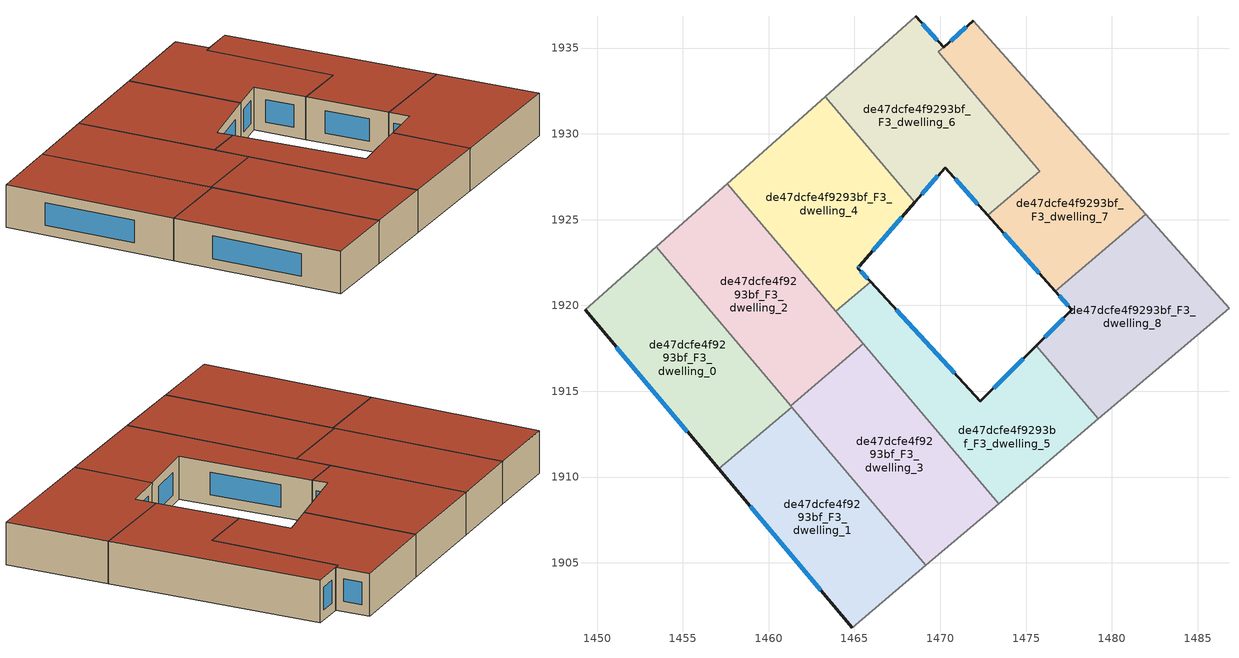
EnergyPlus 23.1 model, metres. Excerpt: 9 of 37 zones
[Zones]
de47dcfe4f9293bf_F3_dwelling_0
 floor to de47dcfe4f9293bf_F2_dwelling_0 (EU_floor_Construction): 1453.44,1923.42 1461.35,1914.08 1457.1,1910.47 1449.3,1919.74 z9
 wall outside (EU_wall_Construction): 1449.3,1919.74 1457.1,1910.47 z9:12
 wall to de47dcfe4f9293bf_F3_dwelling_1 (EU_wall_Construction): 1457.1,1910.47 1461.35,1914.08 z9:12
 wall adiabatic (EU_wall_Construction): 1453.44,1923.42 1449.3,1919.74 z9:12
 wall to de47dcfe4f9293bf_F3_dwelling_2 (EU_wall_Construction): 1461.28,1914.17 1453.44,1923.42 z9:12
 wall to de47dcfe4f9293bf_F3_dwelling_3 (EU_wall_Construction): 1461.35,1914.08 1461.28,1914.17 z9:12
 window (EU_Window_Construction): 1451.13,1917.57 1455.26,1912.65 z9.7:11.3
 roof outside (EU_roof_Construction): 1461.35,1914.08 1453.44,1923.42 1449.3,1919.74 1457.1,1910.47 z12
de47dcfe4f9293bf_F3_dwelling_1
 floor to de47dcfe4f9293bf_F2_dwelling_1 (EU_floor_Construction): 1461.35,1914.08 1469.16,1904.87 1464.87,1901.23 1457.1,1910.47 z9
 wall outside (EU_wall_Construction): 1457.1,1910.47 1464.87,1901.23 z9:12
 wall adiabatic (EU_wall_Construction): 1464.87,1901.23 1469.16,1904.87 z9:12
 wall to de47dcfe4f9293bf_F3_dwelling_3 (EU_wall_Construction): 1469.16,1904.87 1461.35,1914.08 z9:12
 window (EU_Window_Construction): 1458.92,1908.3 1463.04,1903.4 z9.7:11.3
 roof outside (EU_roof_Construction): 1469.16,1904.87 1461.35,1914.08 1457.1,1910.47 1464.87,1901.23 z12
de47dcfe4f9293bf_F3_dwelling_2
 floor to de47dcfe4f9293bf_F2_dwelling_2 (EU_floor_Construction): 1457.59,1927.1 1465.51,1917.76 1461.28,1914.17 1453.44,1923.42 z9
 wall to de47dcfe4f9293bf_F3_dwelling_3 (EU_wall_Construction): 1461.28,1914.17 1465.51,1917.76 z9:12
 wall adiabatic (EU_wall_Construction): 1457.59,1927.1 1453.44,1923.42 z9:12
 wall to de47dcfe4f9293bf_F3_dwelling_4 (EU_wall_Construction): 1463.91,1919.65 1457.59,1927.1 z9:12
 wall to de47dcfe4f9293bf_F3_dwelling_5 (EU_wall_Construction): 1465.51,1917.76 1463.91,1919.65 z9:12
 roof outside (EU_roof_Construction): 1465.51,1917.76 1457.59,1927.1 1453.44,1923.42 1461.28,1914.17 z12
de47dcfe4f9293bf_F3_dwelling_3
 floor to de47dcfe4f9293bf_F2_dwelling_3 (EU_floor_Construction): 1465.51,1917.76 1473.4,1908.46 1469.16,1904.87 1461.28,1914.17 z9
 wall adiabatic (EU_wall_Construction): 1469.16,1904.87 1473.4,1908.46 z9:12
 wall to de47dcfe4f9293bf_F3_dwelling_5 (EU_wall_Construction): 1473.4,1908.46 1465.51,1917.76 z9:12
 roof outside (EU_roof_Construction): 1473.4,1908.46 1465.51,1917.76 1461.28,1914.17 1469.16,1904.87 z12
de47dcfe4f9293bf_F3_dwelling_4
 floor to de47dcfe4f9293bf_F2_dwelling_4 (EU_floor_Construction): 1463.29,1932.16 1468.51,1926.01 1465.3,1922.31 1465.19,1922.18 1465.94,1921.37 1463.91,1919.65 1457.59,1927.1 z9
 wall outside (EU_wall_Construction): 1465.94,1921.37 1465.19,1922.18 1465.3,1922.31 1468.51,1926.01 z9:12
 wall to de47dcfe4f9293bf_F3_dwelling_6 (EU_wall_Construction): 1468.51,1926.01 1463.29,1932.16 z9:12
 wall to de47dcfe4f9293bf_F3_dwelling_5 (EU_wall_Construction): 1463.91,1919.65 1465.94,1921.37 z9:12
 wall adiabatic (EU_wall_Construction): 1463.29,1932.16 1457.59,1927.1 z9:12
 window (EU_Window_Construction): 1466.05,1923.18 1467.76,1925.14 / 1465.21,1922.21 1465.27,1922.28 / 1465.76,1921.56 1465.36,1921.99 z9.7:11.3
 roof outside (EU_roof_Construction): 1465.94,1921.37 1465.19,1922.18 1465.3,1922.31 1468.51,1926.01 1463.29,1932.16 1457.59,1927.1 1463.91,1919.65 z12
de47dcfe4f9293bf_F3_dwelling_5
 floor to de47dcfe4f9293bf_F2_dwelling_5 (EU_floor_Construction): 1475.59,1917.66 1479.21,1913.39 1473.4,1908.46 1463.91,1919.65 1465.94,1921.37 1472.34,1914.42 z9
 wall outside (EU_wall_Construction): 1475.59,1917.66 1472.34,1914.42 1465.94,1921.37 z9:12
 wall to de47dcfe4f9293bf_F3_dwelling_8 (EU_wall_Construction): 1479.21,1913.39 1475.59,1917.66 z9:12
 wall adiabatic (EU_wall_Construction): 1473.4,1908.46 1479.21,1913.39 z9:12
 window (EU_Window_Construction): 1470.84,1916.05 1467.44,1919.74 / 1474.82,1916.9 1473.1,1915.18 z9.7:11.3
 roof outside (EU_roof_Construction): 1479.21,1913.39 1475.59,1917.66 1472.34,1914.42 1465.94,1921.37 1463.91,1919.65 1473.4,1908.46 z12
de47dcfe4f9293bf_F3_dwelling_6
 floor to de47dcfe4f9293bf_F2_dwelling_6 (EU_floor_Construction): 1470.19,1935.05 1469.9,1934.79 1475.8,1927.83 1472.76,1925.25 1470.28,1928.04 1468.51,1926.01 1463.29,1932.16 1468.57,1936.84 z9
 wall outside (EU_wall_Construction): 1470.19,1935.05 1468.57,1936.84 / 1468.51,1926.01 1470.28,1928.04 1472.76,1925.25 z9:12
 wall adiabatic (EU_wall_Construction): 1468.57,1936.84 1463.29,1932.16 z9:12
 wall to de47dcfe4f9293bf_F3_dwelling_7 (EU_wall_Construction): 1475.8,1927.83 1469.9,1934.79 1470.19,1935.05 / 1472.76,1925.25 1475.79,1927.82 z9:12
 window (EU_Window_Construction): 1469.81,1935.47 1468.95,1936.42 / 1470.86,1927.39 1472.18,1925.91 / 1468.92,1926.48 1469.86,1927.56 z9.7:11.3
 roof outside (EU_roof_Construction): 1475.8,1927.83 1469.9,1934.79 1470.19,1935.05 1468.57,1936.84 1463.29,1932.16 1468.51,1926.01 1470.28,1928.04 1472.76,1925.25 z12
de47dcfe4f9293bf_F3_dwelling_7
 floor to de47dcfe4f9293bf_F2_dwelling_7 (EU_floor_Construction): 1471.93,1936.59 1481.97,1925.3 1476.7,1920.83 1472.76,1925.25 1475.8,1927.83 1469.9,1934.79 z9
 wall outside (EU_wall_Construction): 1472.76,1925.25 1476.7,1920.83 / 1471.93,1936.59 1470.19,1935.05 z9:12
 wall to de47dcfe4f9293bf_F3_dwelling_8 (EU_wall_Construction): 1476.7,1920.83 1481.97,1925.3 z9:12
 wall adiabatic (EU_wall_Construction): 1481.97,1925.3 1471.93,1936.59 z9:12
 window (EU_Window_Construction): 1473.69,1924.21 1475.77,1921.87 / 1471.52,1936.23 1470.6,1935.41 z9.7:11.3
 roof outside (EU_roof_Construction): 1481.97,1925.3 1471.93,1936.59 1469.9,1934.79 1475.8,1927.83 1472.76,1925.25 1476.7,1920.83 z12
de47dcfe4f9293bf_F3_dwelling_8
 floor to de47dcfe4f9293bf_F2_dwelling_8 (EU_floor_Construction): 1481.97,1925.3 1486.82,1919.84 1479.21,1913.39 1475.59,1917.66 1477.67,1919.74 1476.7,1920.83 z9
 wall outside (EU_wall_Construction): 1476.7,1920.83 1477.67,1919.74 1475.59,1917.66 z9:12
 wall adiabatic (EU_wall_Construction): 1479.21,1913.39 1486.82,1919.84 1481.97,1925.3 z9:12
 window (EU_Window_Construction): 1477.18,1919.25 1476.08,1918.15 / 1476.93,1920.58 1477.44,1920 z9.7:11.3
 roof outside (EU_roof_Construction): 1486.82,1919.84 1481.97,1925.3 1476.7,1920.83 1477.67,1919.74 1475.59,1917.66 1479.21,1913.39 z12
[Building]
EU S2 Campaign: North Axis=0; Terrain=City; Solar Distribution=FullExterior
[Site:Location]
Budapest.Ferenc.Liszt.Intl.AP: Latitude=47.437; Longitude=19.256; Time Zone=1; Elevation=185
[SizingPeriod:WeatherFileDays]
AnnualSizingPeriod: Begin Month=1; Begin Day of Month=1; End Month=12; End Day of Month=31; Day of Week for Start Day=Monday; Use Weather File Daylight Saving Period=No; Use Weather File Rain and Snow Indicators=No
[MATERIAL]
EU_InternalMass_Material: Roughness=MediumRough; Thickness=0.1; Conductivity=1; Density=1800; Specific Heat=900; Thermal Absorptance=0.9; Solar Absorptance=0.7; Visible Absorptance=0.7
[MATERIAL:NOMASS] Roughness=MediumRough; Thermal Absorptance=0.9; Solar Absorptance=0.7; Visible Absorptance=0.7
Name | Thermal Resistance
EU_wall_NoMass | 0.832559
EU_roof_NoMass | 1.39638
EU_floor_NoMass | 0.872794
[WINDOWMATERIAL:SIMPLEGLAZINGSYSTEM]
EU_Window_SimpleGlazing: UFactor=2.79869; Solar Heat Gain Coefficient=0.75; Visible Transmittance=0.75
[CONSTRUCTION]
EU_wall_Construction: EU_wall_NoMass
EU_roof_Construction: EU_roof_NoMass
EU_floor_Construction: EU_floor_NoMass
EU_Window_Construction: EU_Window_SimpleGlazing
EU_InternalMass_Construction: EU_InternalMass_Material
[ZONE] Type=1; Multiplier=1; Ceiling Height=autocalculate; Floor Area=autocalculate; Part of Total Floor Area=Yes
Name | Volume
de47dcfe4f9293bf_F3_dwelling_0 | 203.008
de47dcfe4f9293bf_F3_dwelling_1 | 203.01
de47dcfe4f9293bf_F3_dwelling_2 | 203.005
de47dcfe4f9293bf_F3_dwelling_3 | 202.99
de47dcfe4f9293bf_F3_dwelling_4; de47dcfe4f9293bf_F3_dwelling_8 | 203.015
de47dcfe4f9293bf_F3_dwelling_5 | 203
de47dcfe4f9293bf_F3_dwelling_6 | 205.585
de47dcfe4f9293bf_F3_dwelling_7 | 200.421
[INTERNALMASS] Construction=EU_InternalMass_Construction
Name | Zone or ZoneList | Surface Area
de47dcfe4f9293bf_F3_dwelling_0_EU_InternalMass | de47dcfe4f9293bf_F3_dwelling_0 | 67.6688
de47dcfe4f9293bf_F3_dwelling_1_EU_InternalMass | de47dcfe4f9293bf_F3_dwelling_1 | 67.669
de47dcfe4f9293bf_F3_dwelling_2_EU_InternalMass | de47dcfe4f9293bf_F3_dwelling_2 | 67.6657
de47dcfe4f9293bf_F3_dwelling_3_EU_InternalMass | de47dcfe4f9293bf_F3_dwelling_3 | 67.6628
de47dcfe4f9293bf_F3_dwelling_4_EU_InternalMass | de47dcfe4f9293bf_F3_dwelling_4 | 67.6693
de47dcfe4f9293bf_F3_dwelling_5_EU_InternalMass | de47dcfe4f9293bf_F3_dwelling_5 | 67.6708
de47dcfe4f9293bf_F3_dwelling_6_EU_InternalMass | de47dcfe4f9293bf_F3_dwelling_6 | 68.5271
de47dcfe4f9293bf_F3_dwelling_7_EU_InternalMass | de47dcfe4f9293bf_F3_dwelling_7 | 66.8078
de47dcfe4f9293bf_F3_dwelling_8_EU_InternalMass | de47dcfe4f9293bf_F3_dwelling_8 | 67.6702
[OTHEREQUIPMENT] Fuel Type=Electricity; Design Level Calculation Method=Watts/Area; Power per Zone Floor Area=1; Fraction Latent=0; Fraction Radiant=0; Fraction Lost=0; Carbon Dioxide Generation Rate=0; EndUse Subcategory=EU_Step8_InternalGains
Name | Zone or ZoneList or Space or SpaceList | Schedule
EU_Step8_InternalGain_de47dcfe4f9293bf_F3_dwelling_0_f000 | de47dcfe4f9293bf_F3_dwelling_0 | EU_Step8_GainSchedule_de47dcfe4f9293bf_F3_dwelling_0_f000
EU_Step8_InternalGain_de47dcfe4f9293bf_F3_dwelling_1_f000 | de47dcfe4f9293bf_F3_dwelling_1 | EU_Step8_GainSchedule_de47dcfe4f9293bf_F3_dwelling_1_f000
EU_Step8_InternalGain_de47dcfe4f9293bf_F3_dwelling_2_f000 | de47dcfe4f9293bf_F3_dwelling_2 | EU_Step8_GainSchedule_de47dcfe4f9293bf_F3_dwelling_2_f000
EU_Step8_InternalGain_de47dcfe4f9293bf_F3_dwelling_3_f000 | de47dcfe4f9293bf_F3_dwelling_3 | EU_Step8_GainSchedule_de47dcfe4f9293bf_F3_dwelling_3_f000
EU_Step8_InternalGain_de47dcfe4f9293bf_F3_dwelling_4_f000 | de47dcfe4f9293bf_F3_dwelling_4 | EU_Step8_GainSchedule_de47dcfe4f9293bf_F3_dwelling_4_f000
EU_Step8_InternalGain_de47dcfe4f9293bf_F3_dwelling_5_f000 | de47dcfe4f9293bf_F3_dwelling_5 | EU_Step8_GainSchedule_de47dcfe4f9293bf_F3_dwelling_5_f000
EU_Step8_InternalGain_de47dcfe4f9293bf_F3_dwelling_6_f000 | de47dcfe4f9293bf_F3_dwelling_6 | EU_Step8_GainSchedule_de47dcfe4f9293bf_F3_dwelling_6_f000
EU_Step8_InternalGain_de47dcfe4f9293bf_F3_dwelling_7_f000 | de47dcfe4f9293bf_F3_dwelling_7 | EU_Step8_GainSchedule_de47dcfe4f9293bf_F3_dwelling_7_f000
EU_Step8_InternalGain_de47dcfe4f9293bf_F3_dwelling_8_f000 | de47dcfe4f9293bf_F3_dwelling_8 | EU_Step8_GainSchedule_de47dcfe4f9293bf_F3_dwelling_8_f000
[ZONEVENTILATION:DESIGNFLOWRATE] Schedule=EU_AlwaysOn; Design Flow Rate Calculation Method=AirChanges/Hour; Air Changes per Hour=0.475469; Ventilation Type=Natural; Fan Pressure Rise=0; Fan Total Efficiency=1; Constant Term Coefficient=1; Temperature Term Coefficient=0; Velocity Term Coefficient=0; Velocity Squared Term Coefficient=0; Minimum Indoor Temperature=-100; Maximum Indoor Temperature=100; Delta Temperature=-100; Minimum Outdoor Temperature=-100; Maximum Outdoor Temperature=100; Maximum Wind Speed=40
Name | Zone or ZoneList or Space or SpaceList
EU_ConstantAir_de47dcfe4f9293bf_F3_dwelling_0 | de47dcfe4f9293bf_F3_dwelling_0
EU_ConstantAir_de47dcfe4f9293bf_F3_dwelling_1 | de47dcfe4f9293bf_F3_dwelling_1
EU_ConstantAir_de47dcfe4f9293bf_F3_dwelling_2 | de47dcfe4f9293bf_F3_dwelling_2
EU_ConstantAir_de47dcfe4f9293bf_F3_dwelling_3 | de47dcfe4f9293bf_F3_dwelling_3
EU_ConstantAir_de47dcfe4f9293bf_F3_dwelling_4 | de47dcfe4f9293bf_F3_dwelling_4
EU_ConstantAir_de47dcfe4f9293bf_F3_dwelling_5 | de47dcfe4f9293bf_F3_dwelling_5
EU_ConstantAir_de47dcfe4f9293bf_F3_dwelling_6 | de47dcfe4f9293bf_F3_dwelling_6
EU_ConstantAir_de47dcfe4f9293bf_F3_dwelling_7 | de47dcfe4f9293bf_F3_dwelling_7
EU_ConstantAir_de47dcfe4f9293bf_F3_dwelling_8 | de47dcfe4f9293bf_F3_dwelling_8
[HVACTEMPLATE:THERMOSTAT] Constant Heating Setpoint=20; Constant Cooling Setpoint=50
EU_HeatOnly_de47dcfe4f9293bf_F0_dwelling_0; EU_HeatOnly_de47dcfe4f9293bf_F0_dwelling_1; EU_HeatOnly_de47dcfe4f9293bf_F0_dwelling_2; EU_HeatOnly_de47dcfe4f9293bf_F0_dwelling_3; EU_HeatOnly_de47dcfe4f9293bf_F0_dwelling_4; EU_HeatOnly_de47dcfe4f9293bf_F0_dwelling_5; EU_HeatOnly_de47dcfe4f9293bf_F0_dwelling_6; EU_HeatOnly_de47dcfe4f9293bf_F0_dwelling_7; EU_HeatOnly_de47dcfe4f9293bf_F0_dwelling_8; EU_HeatOnly_de47dcfe4f9293bf_F0_dwelling_9; EU_HeatOnly_de47dcfe4f9293bf_F1_dwelling_0; EU_HeatOnly_de47dcfe4f9293bf_F1_dwelling_1; EU_HeatOnly_de47dcfe4f9293bf_F1_dwelling_2; EU_HeatOnly_de47dcfe4f9293bf_F1_dwelling_3; EU_HeatOnly_de47dcfe4f9293bf_F1_dwelling_4; EU_HeatOnly_de47dcfe4f9293bf_F1_dwelling_5; EU_HeatOnly_de47dcfe4f9293bf_F1_dwelling_6; EU_HeatOnly_de47dcfe4f9293bf_F1_dwelling_7; EU_HeatOnly_de47dcfe4f9293bf_F1_dwelling_8; EU_HeatOnly_de47dcfe4f9293bf_F2_dwelling_0; EU_HeatOnly_de47dcfe4f9293bf_F2_dwelling_1; EU_HeatOnly_de47dcfe4f9293bf_F2_dwelling_2; EU_HeatOnly_de47dcfe4f9293bf_F2_dwelling_3; EU_HeatOnly_de47dcfe4f9293bf_F2_dwelling_4; EU_HeatOnly_de47dcfe4f9293bf_F2_dwelling_5; EU_HeatOnly_de47dcfe4f9293bf_F2_dwelling_6; EU_HeatOnly_de47dcfe4f9293bf_F2_dwelling_7; EU_HeatOnly_de47dcfe4f9293bf_F2_dwelling_8; EU_HeatOnly_de47dcfe4f9293bf_F3_dwelling_0; EU_HeatOnly_de47dcfe4f9293bf_F3_dwelling_1; EU_HeatOnly_de47dcfe4f9293bf_F3_dwelling_2; EU_HeatOnly_de47dcfe4f9293bf_F3_dwelling_3; EU_HeatOnly_de47dcfe4f9293bf_F3_dwelling_4; EU_HeatOnly_de47dcfe4f9293bf_F3_dwelling_5; EU_HeatOnly_de47dcfe4f9293bf_F3_dwelling_6; EU_HeatOnly_de47dcfe4f9293bf_F3_dwelling_7; EU_HeatOnly_de47dcfe4f9293bf_F3_dwelling_8
[HVACTEMPLATE:ZONE:IDEALLOADSAIRSYSTEM] System Availability Schedule=EU_AlwaysOn; Maximum Heating Supply Air Temperature=50; Minimum Cooling Supply Air Temperature=13; Maximum Heating Supply Air Humidity Ratio=0.0156; Minimum Cooling Supply Air Humidity Ratio=0.0077; Heating Limit=NoLimit; Cooling Limit=NoLimit; Heating Availability Schedule=EU_AlwaysOn; Cooling Availability Schedule=EU_CoolingOff; Dehumidification Control Type=ConstantSensibleHeatRatio; Cooling Sensible Heat Ratio=0.7; Dehumidification Setpoint=60; Humidification Control Type=None; Humidification Setpoint=30; Outdoor Air Method=None; Outdoor Air Flow Rate per Person=0.00944; Outdoor Air Flow Rate per Zone Floor Area=0; Outdoor Air Flow Rate per Zone=0; Demand Controlled Ventilation Type=None; Outdoor Air Economizer Type=NoEconomizer; Heat Recovery Type=None; Sensible Heat Recovery Effectiveness=0.7; Latent Heat Recovery Effectiveness=0.65
Name | Template Thermostat
de47dcfe4f9293bf_F3_dwelling_0 | EU_HeatOnly_de47dcfe4f9293bf_F3_dwelling_0
de47dcfe4f9293bf_F3_dwelling_1 | EU_HeatOnly_de47dcfe4f9293bf_F3_dwelling_1
de47dcfe4f9293bf_F3_dwelling_2 | EU_HeatOnly_de47dcfe4f9293bf_F3_dwelling_2
de47dcfe4f9293bf_F3_dwelling_3 | EU_HeatOnly_de47dcfe4f9293bf_F3_dwelling_3
de47dcfe4f9293bf_F3_dwelling_4 | EU_HeatOnly_de47dcfe4f9293bf_F3_dwelling_4
de47dcfe4f9293bf_F3_dwelling_5 | EU_HeatOnly_de47dcfe4f9293bf_F3_dwelling_5
de47dcfe4f9293bf_F3_dwelling_6 | EU_HeatOnly_de47dcfe4f9293bf_F3_dwelling_6
de47dcfe4f9293bf_F3_dwelling_7 | EU_HeatOnly_de47dcfe4f9293bf_F3_dwelling_7
de47dcfe4f9293bf_F3_dwelling_8 | EU_HeatOnly_de47dcfe4f9293bf_F3_dwelling_8
[SIZING:ZONE] Zone Cooling Design Supply Air Temperature Input Method=SupplyAirTemperature; Zone Cooling Design Supply Air Temperature=13; Zone Heating Design Supply Air Temperature Input Method=SupplyAirTemperature; Zone Heating Design Supply Air Temperature=50; Zone Cooling Design Supply Air Humidity Ratio=0.008; Zone Heating Design Supply Air Humidity Ratio=0.008; Cooling Design Air Flow Method=DesignDay; Cooling Design Air Flow Rate=0; Cooling Minimum Air Flow per Zone Floor Area=0.000762; Cooling Minimum Air Flow=0; Cooling Minimum Air Flow Fraction=0.2; Heating Design Air Flow Method=DesignDay; Heating Design Air Flow Rate=0; Heating Maximum Air Flow per Zone Floor Area=0.002032; Heating Maximum Air Flow=0.141576; Heating Maximum Air Flow Fraction=0.3; Account for Dedicated Outdoor Air System=No; Dedicated Outdoor Air System Control Strategy=NeutralSupplyAir; Dedicated Outdoor Air Low Setpoint Temperature for Design=autosize; Dedicated Outdoor Air High Setpoint Temperature for Design=autosize; Zone Load Sizing Method=Sensible Load Only No Latent Load; Zone Latent Cooling Design Supply Air Humidity Ratio Input Method=HumidityRatioDifference; Zone Cooling Design Supply Air Humidity Ratio Difference=0.005; Zone Latent Heating Design Supply Air Humidity Ratio Input Method=HumidityRatioDifference; Zone Humidification Design Supply Air Humidity Ratio Difference=0.005
de47dcfe4f9293bf_F3_dwelling_0; de47dcfe4f9293bf_F3_dwelling_1; de47dcfe4f9293bf_F3_dwelling_2; de47dcfe4f9293bf_F3_dwelling_3; de47dcfe4f9293bf_F3_dwelling_4; de47dcfe4f9293bf_F3_dwelling_5; de47dcfe4f9293bf_F3_dwelling_6; de47dcfe4f9293bf_F3_dwelling_7; de47dcfe4f9293bf_F3_dwelling_8
[SCHEDULE:CONSTANT]
Name | Hourly Value
EU_AlwaysOn | 1
EU_CoolingOff | 0
[SCHEDULE:FILE] Column Number=1; Rows to Skip at Top=0; Number of Hours of Data=8760; Column Separator=Comma; Interpolate to Timestep=No; Minutes per Item=60; Adjust Schedule for Daylight Savings=Yes
Name | File
EU_Step8_GainSchedule_de47dcfe4f9293bf_F3_dwelling_0_f000 | ../../schedules/de47dcfe4f9293bf/de47dcfe4f9293bf_F3_dwelling_0_f000_gain.csv
EU_Step8_GainSchedule_de47dcfe4f9293bf_F3_dwelling_1_f000 | ../../schedules/de47dcfe4f9293bf/de47dcfe4f9293bf_F3_dwelling_1_f000_gain.csv
EU_Step8_GainSchedule_de47dcfe4f9293bf_F3_dwelling_2_f000 | ../../schedules/de47dcfe4f9293bf/de47dcfe4f9293bf_F3_dwelling_2_f000_gain.csv
EU_Step8_GainSchedule_de47dcfe4f9293bf_F3_dwelling_3_f000 | ../../schedules/de47dcfe4f9293bf/de47dcfe4f9293bf_F3_dwelling_3_f000_gain.csv
EU_Step8_GainSchedule_de47dcfe4f9293bf_F3_dwelling_4_f000 | ../../schedules/de47dcfe4f9293bf/de47dcfe4f9293bf_F3_dwelling_4_f000_gain.csv
EU_Step8_GainSchedule_de47dcfe4f9293bf_F3_dwelling_5_f000 | ../../schedules/de47dcfe4f9293bf/de47dcfe4f9293bf_F3_dwelling_5_f000_gain.csv
EU_Step8_GainSchedule_de47dcfe4f9293bf_F3_dwelling_6_f000 | ../../schedules/de47dcfe4f9293bf/de47dcfe4f9293bf_F3_dwelling_6_f000_gain.csv
EU_Step8_GainSchedule_de47dcfe4f9293bf_F3_dwelling_7_f000 | ../../schedules/de47dcfe4f9293bf/de47dcfe4f9293bf_F3_dwelling_7_f000_gain.csv
EU_Step8_GainSchedule_de47dcfe4f9293bf_F3_dwelling_8_f000 | ../../schedules/de47dcfe4f9293bf/de47dcfe4f9293bf_F3_dwelling_8_f000_gain.csv
